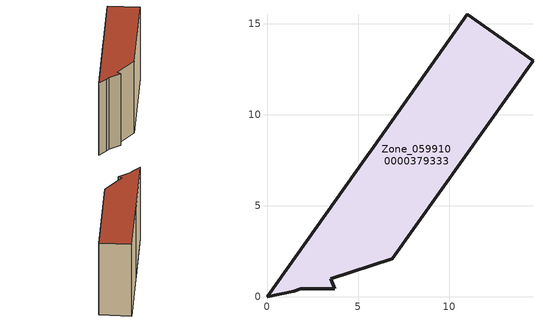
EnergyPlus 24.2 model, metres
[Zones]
Zone_0599100000379333
 floor ground (C_G): 14.6,12.96 6.89,2.08 3.51,0.98 3.71,0.46 1.85,0.44 1.47,0.32 0,0 5.35,7.55 5.86,8.25 10.99,15.52 z3.22
 wall outside (C_F): 1.85,0.44 3.71,0.46 3.51,0.98 6.89,2.08 14.6,12.96 10.99,15.52 5.86,8.25 5.35,7.55 0,0 1.47,0.32 1.85,0.44 z3.22:14.66
 roof outside (C_R): 6.89,2.08 14.6,12.96 10.99,15.52 5.86,8.25 5.35,7.55 0,0 1.47,0.32 1.85,0.44 3.71,0.46 3.51,0.98 z14.66
[BUILDING]
Pand.0599100000379333: North Axis=0; Terrain=City; Loads Convergence Tolerance Value=0.04; Temperature Convergence Tolerance Value=0.4; Solar Distribution=FullExterior; Maximum Number of Warmup Days=25; Minimum Number of Warmup Days=1
[Site:Location]
Rotterdam.The.Hague.AP_ZH_NLD Design_Conditions: Latitude=51.96; Longitude=4.45; Time Zone=1; Elevation=-4.5
[SITE:GROUNDTEMPERATURE:BUILDINGSURFACE]
18, 18, 18, 18, 18, 18, 18, 18, 18, 18, 18, 18
[MATERIAL] Thermal Absorptance=0.9; Solar Absorptance=0.7; Visible Absorptance=0.7
Name | Roughness | Thickness | Conductivity | Density | Specific Heat
G.TI.1992-2005 | MediumSmooth | 0.15 | 0.06 | 540 | 1210
F.TI.1992-2005 | Rough | 0.3 | 0.12 | 1920 | 840
R.TI.1992-2005 | MediumRough | 0.2 | 0.08 | 1500 | 1000
[CONSTRUCTION]
C_G: G.TI.1992-2005
C_F: F.TI.1992-2005
C_R: R.TI.1992-2005
[ZONE]
Zone_0599100000379333: Type=1; Multiplier=1; Ceiling Height=Autocalculate; Volume=Autocalculate; Floor Area=autocalculate; Part of Total Floor Area=Yes
[ZONEINFILTRATION:DESIGNFLOWRATE]
Infil_Zone_0599100000379333: Zone or ZoneList or Space or SpaceList=Zone_0599100000379333; Schedule=AlwaysOn; Design Flow Rate Calculation Method=Flow/Area; Flow Rate per Floor Area=0.0015; Constant Term Coefficient=1; Temperature Term Coefficient=0; Velocity Term Coefficient=0; Velocity Squared Term Coefficient=0
[HVACTEMPLATE:ZONE:IDEALLOADSAIRSYSTEM]
Zone_0599100000379333: Maximum Heating Supply Air Temperature=50; Minimum Cooling Supply Air Temperature=13; Maximum Heating Supply Air Humidity Ratio=0.0156; Minimum Cooling Supply Air Humidity Ratio=0.0077; Heating Limit=NoLimit; Cooling Limit=NoLimit; Dehumidification Control Type=ConstantSensibleHeatRatio; Cooling Sensible Heat Ratio=0.7; Dehumidification Setpoint=60; Humidification Control Type=None; Humidification Setpoint=30; Outdoor Air Method=None; Outdoor Air Flow Rate per Person=0.00944; Outdoor Air Flow Rate per Zone Floor Area=0; Outdoor Air Flow Rate per Zone=0; Demand Controlled Ventilation Type=None; Outdoor Air Economizer Type=NoEconomizer; Heat Recovery Type=None; Sensible Heat Recovery Effectiveness=0.7; Latent Heat Recovery Effectiveness=0.65
[ZONECONTROL:THERMOSTAT]
ThermostatControl_Zone_0599100000379333: Zone or ZoneList=Zone_0599100000379333; Control Type Schedule=DualSetpointControlType; Control 1=Thermostat_Zone_0599100000379333; Temperature Difference Between Cutout And Setpoint=0
[THERMOSTATSETPOINT:DUALSETPOINT]
Thermostat_Zone_0599100000379333: Heating Setpoint Temperature Schedule=HeatingSetpoint_Zone_0599100000379333; Cooling Setpoint Temperature Schedule=CoolingSetpoint_Zone_0599100000379333
[SCHEDULE:COMPACT]
HeatingSetpoint_Zone_0599100000379333: Through: 12/31, For: AllDays, Until: 24:00, 21
CoolingSetpoint_Zone_0599100000379333: Through: 12/31, For: AllDays, Until: 24:00, 24
DualSetpointControlType: Through: 12/31, For: AllDays, Until: 24:00, 4
AlwaysOn: Through: 12/31, For: AllDays, Until: 24:00, 1
